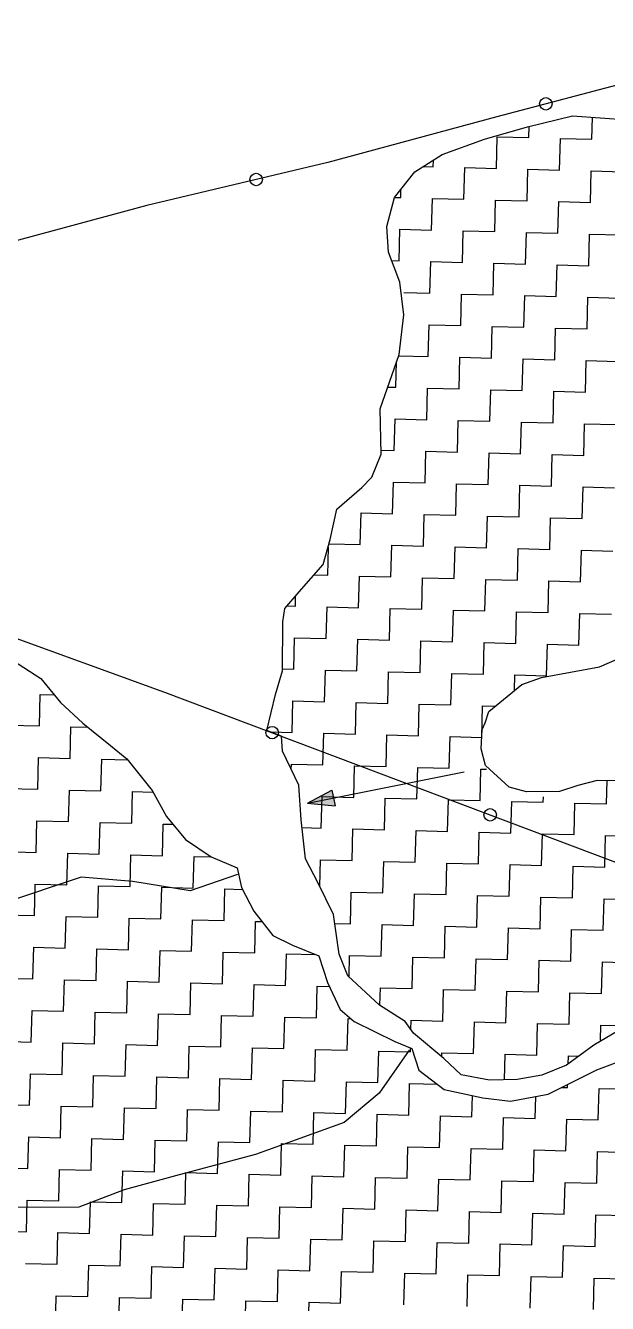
# Model space of a CAD drawing. Header units: metres. Extents: x 295068 to 298038, y 2018465 to 2021372.
# Drawn here: x 295837 to 296069, y 2018755 to 2019263 of the extents above; entities that cross this region are included whole.
import ezdxf

# ---------------------------------------------------------------- set-up
doc = ezdxf.new("R2010")
doc.units = ezdxf.units.M
doc.header["$MEASUREMENT"] = 0
for name, color, linetype in [('LINE_WATER', 4, 'Continuous'), ('POLY_HATCH', 12, 'Continuous'), ('POLY_PARCEL', 6, 'Continuous')]:
    doc.layers.add(name, color=color, linetype=linetype)

msp = doc.modelspace()

# ---------------------------------------------------------------- hatches: boundary and pattern name
h = msp.add_hatch(color=256)
h.paths.add_polyline_path([(295959.62, 2018955.95), (295958.99, 2018959.11), (295949.29, 2018953.89)])
h.paths.add_polyline_path([(295949.29, 2018953.89), (295960.25, 2018952.79), (295959.62, 2018955.95)])

# ---------------------------------------------------------------- linework, layer by layer
for points in [[(295949.29, 2018953.89), (296011.54, 2018966.31)], [(295949.29, 2018953.89), (295958.99, 2018959.11)], [(295958.99, 2018959.11), (295960.25, 2018952.79)], [(295949.29, 2018953.89), (295960.25, 2018952.79)]]:
    msp.add_lwpolyline(points)
for centre in [(296044.08, 2019231.9), (295928.84, 2019201.83), (295935.21, 2018981.96), (296021.94, 2018949.25)]:
    msp.add_circle(centre, 2.48)
at = {"layer": 'LINE_WATER'}
for p, q in [((295921.4, 2018925.6), (295902.61, 2018919.11)), ((295859.29, 2018924.49), (295827.98, 2018914.06)), ((295879.81, 2018922.8), (295859.29, 2018924.49)), ((295902.61, 2018919.11), (295879.81, 2018922.8)), ((295989.75, 2018855.75), (295977.79, 2018838.6)), ((295977.79, 2018838.6), (295963.91, 2018826.94)), ((295963.91, 2018826.94), (295928.66, 2018814.28)), ((295928.66, 2018814.28), (295898.18, 2018806.16)), ((295898.18, 2018806.16), (295876.3, 2018800.13)), ((295876.3, 2018800.13), (295858.27, 2018793.23)), ((295858.27, 2018793.23), (295831.11, 2018793.16))]:
    msp.add_line(p, q, dxfattribs=at)
at = {"layer": 'POLY_HATCH'}
for p, q in [((296036.81, 2019222.73), (296054.74, 2019227.14)), ((296054.74, 2019227.14), (296076.65, 2019225.54)), ((296019.72, 2019217.88), (296036.81, 2019222.73)), ((296002.81, 2019211.75), (296019.72, 2019217.88)), ((295992.03, 2019204.83), (296002.81, 2019211.75)), ((295983.92, 2019194.66), (295992.03, 2019204.83)), ((295980.87, 2019183.15), (295983.92, 2019194.66)), ((295981.45, 2019172.97), (295980.87, 2019183.15)), ((295986.02, 2019160.99), (295981.45, 2019172.97)), ((295987.6, 2019148.04), (295986.02, 2019160.99)), ((295985.7, 2019132.29), (295987.6, 2019148.04)), ((295978.14, 2019110.67), (295985.7, 2019132.29)), ((295978.53, 2019092.66), (295978.14, 2019110.67)), ((295974.87, 2019083.5), (295978.53, 2019092.66)), ((295970.94, 2019079.36), (295974.87, 2019083.5)), ((295960.96, 2019070.72), (295970.94, 2019079.36)), ((295958.32, 2019058.72), (295960.96, 2019070.72)), ((295955.52, 2019048.84), (295958.32, 2019058.72)), ((295945.91, 2019037.86), (295955.52, 2019048.84)), ((295940.23, 2019031.32), (295945.91, 2019037.86)), ((295939.45, 2019026.04), (295940.23, 2019031.32)), ((295939.38, 2019006.56), (295939.45, 2019026.04)), ((296065.49, 2019008.04), (296075.51, 2019012.42)), ((295831.95, 2019010.76), (295843.23, 2019003.43)), ((295936.59, 2018997.1), (295939.38, 2019006.56)), ((296042.35, 2019003.85), (296065.49, 2019008.04)), ((295843.23, 2019003.43), (295851.04, 2018993.98)), ((296034.58, 2019001.12), (296042.35, 2019003.85)), ((295933.09, 2018982.75), (295936.59, 2018997.1)), ((296021.35, 2018990.29), (296034.58, 2019001.12)), ((295851.04, 2018993.98), (295859.88, 2018985.71)), ((296019.96, 2018985.85), (296021.35, 2018990.29)), ((295859.88, 2018985.71), (295870.92, 2018976.79)), ((295938.89, 2018980.57), (295933.09, 2018982.75)), ((296018.39, 2018975.44), (296018.73, 2018983.21)), ((296018.73, 2018983.21), (296019.96, 2018985.85)), ((295870.92, 2018976.79), (295877.43, 2018971.59)), ((295939.34, 2018974.54), (295938.89, 2018980.57)), ((295877.43, 2018971.59), (295887.43, 2018958.95)), ((295945.8, 2018961.11), (295939.34, 2018974.54)), ((296020.14, 2018968.85), (296018.39, 2018975.44)), ((296029.52, 2018960.3), (296020.14, 2018968.85)), ((295946.71, 2018947.32), (295945.8, 2018961.11)), ((296056.82, 2018960.9), (296049.46, 2018958.51)), ((296064.55, 2018962.93), (296056.82, 2018960.9)), ((296077.66, 2018962.75), (296064.55, 2018962.93)), ((295887.43, 2018958.95), (295893.2, 2018948.55)), ((296036.34, 2018958.37), (296029.52, 2018960.3)), ((296049.46, 2018958.51), (296036.34, 2018958.37)), ((295893.2, 2018948.55), (295900.81, 2018939.51)), ((295948.43, 2018931.82), (295946.71, 2018947.32)), ((295900.81, 2018939.51), (295910.9, 2018932.62)), ((295910.9, 2018932.62), (295921.25, 2018928.13)), ((295953.49, 2018922.16), (295948.43, 2018931.82)), ((295921.25, 2018928.13), (295923.06, 2018920.44)), ((295923.06, 2018920.44), (295927.92, 2018910.92)), ((295959.56, 2018909.59), (295953.49, 2018922.16)), ((295927.92, 2018910.92), (295935.52, 2018901.28)), ((295961.91, 2018893.86), (295959.56, 2018909.59)), ((295935.52, 2018901.28), (295943.27, 2018897.46)), ((295943.27, 2018897.46), (295953.83, 2018893.17)), ((295953.83, 2018893.17), (295957.18, 2018882.63)), ((295965.29, 2018885.3), (295961.91, 2018893.86)), ((295977.97, 2018873.66), (295965.29, 2018885.3)), ((295957.18, 2018882.63), (295962.33, 2018871.85)), ((295962.33, 2018871.85), (295967.85, 2018867.08)), ((295988.19, 2018867.04), (295977.97, 2018873.66)), ((295967.85, 2018867.08), (295984.01, 2018859.12)), ((295991.47, 2018862.51), (295988.19, 2018867.04)), ((296003.51, 2018852.46), (295991.47, 2018862.51)), ((296072.85, 2018863.4), (296063.16, 2018857.72)), ((295984.01, 2018859.12), (295990.79, 2018856.33)), ((295990.79, 2018856.33), (295993.58, 2018847.82)), ((296063.16, 2018857.72), (296052.35, 2018849.74)), ((296010.34, 2018845.93), (296003.51, 2018852.46)), ((296052.35, 2018849.74), (296042.5, 2018845.76)), ((296064.37, 2018847.83), (296077.78, 2018852.91)), ((295993.58, 2018847.82), (296003.65, 2018840.12)), ((296021.66, 2018843.76), (296010.34, 2018845.93)), ((296032.7, 2018844.11), (296021.66, 2018843.76)), ((296042.5, 2018845.76), (296032.7, 2018844.11)), ((296045.06, 2018838.25), (296064.37, 2018847.83)), ((296003.65, 2018840.12), (296019.06, 2018836.71)), ((296019.06, 2018836.71), (296030.09, 2018835.42)), ((296030.09, 2018835.42), (296045.06, 2018838.25))]:
    msp.add_line(p, q, dxfattribs=at)
at = {"layer": 'POLY_HATCH', "linetype": 'Continuous'}
for p, q in [((296062.43, 2019217.84), (296062.66, 2019226.56)), ((296037.3, 2019218.49), (296037.41, 2019222.88)), ((296024.41, 2019206.25), (296024.73, 2019218.82)), ((296024.73, 2019218.82), (296037.3, 2019218.49)), ((296049.54, 2019205.6), (296049.87, 2019218.17)), ((296049.87, 2019218.17), (296062.43, 2019217.84)), ((295995.41, 2019207), (295999.27, 2019206.9)), ((295999.27, 2019206.9), (295999.34, 2019209.52)), ((296011.52, 2019194.01), (296011.84, 2019206.57)), ((296011.84, 2019206.57), (296024.41, 2019206.25)), ((296036.65, 2019193.36), (296036.97, 2019205.92)), ((296036.97, 2019205.92), (296049.54, 2019205.6)), ((296061.78, 2019192.71), (296062.11, 2019205.28)), ((296062.11, 2019205.28), (296074.67, 2019204.95)), ((295983.97, 2019194.72), (295986.38, 2019194.65)), ((295986.38, 2019194.65), (295986.47, 2019197.85)), ((295998.63, 2019181.76), (295998.95, 2019194.33)), ((295998.95, 2019194.33), (296011.52, 2019194.01)), ((296023.76, 2019181.12), (296024.08, 2019193.68)), ((296024.08, 2019193.68), (296036.65, 2019193.36)), ((296048.89, 2019180.47), (296049.22, 2019193.03)), ((296049.22, 2019193.03), (296061.78, 2019192.71)), ((295985.74, 2019169.52), (295986.06, 2019182.09)), ((295986.06, 2019182.09), (295998.63, 2019181.76)), ((296010.87, 2019168.87), (296011.19, 2019181.44)), ((296011.19, 2019181.44), (296023.76, 2019181.12)), ((296036, 2019168.22), (296036.33, 2019180.79)), ((296036.33, 2019180.79), (296048.89, 2019180.47)), ((296061.14, 2019167.58), (296061.46, 2019180.14)), ((296061.46, 2019180.14), (296074.03, 2019179.82)), ((295982.74, 2019169.6), (295985.74, 2019169.52)), ((295997.98, 2019156.63), (295998.3, 2019169.2)), ((295998.3, 2019169.2), (296010.87, 2019168.87)), ((296023.11, 2019155.98), (296023.44, 2019168.55)), ((296023.44, 2019168.55), (296036, 2019168.22)), ((296048.24, 2019155.33), (296048.57, 2019167.9)), ((296048.57, 2019167.9), (296061.14, 2019167.58)), ((295987.58, 2019156.9), (295997.98, 2019156.63)), ((296010.22, 2019143.74), (296010.54, 2019156.31)), ((296010.54, 2019156.31), (296023.11, 2019155.98)), ((296035.35, 2019143.09), (296035.68, 2019155.66)), ((296035.68, 2019155.66), (296048.24, 2019155.33)), ((296060.49, 2019142.44), (296060.81, 2019155.01)), ((296060.81, 2019155.01), (296073.38, 2019154.69)), ((295997.33, 2019131.5), (295997.65, 2019144.06)), ((295997.65, 2019144.06), (296010.22, 2019143.74)), ((296022.46, 2019130.85), (296022.79, 2019143.42)), ((296022.79, 2019143.42), (296035.35, 2019143.09)), ((296047.6, 2019130.2), (296047.92, 2019142.77)), ((296047.92, 2019142.77), (296060.49, 2019142.44)), ((295984.44, 2019119.25), (295984.7, 2019129.44)), ((295985.53, 2019131.8), (295997.33, 2019131.5)), ((296009.57, 2019118.61), (296009.9, 2019131.17)), ((296009.9, 2019131.17), (296022.46, 2019130.85)), ((296034.71, 2019117.96), (296035.03, 2019130.52)), ((296035.03, 2019130.52), (296047.6, 2019130.2)), ((296059.84, 2019117.31), (296060.16, 2019129.88)), ((296060.16, 2019129.88), (296072.73, 2019129.55)), ((295981.17, 2019119.34), (295984.44, 2019119.25)), ((295996.68, 2019106.36), (295997.01, 2019118.93)), ((295997.01, 2019118.93), (296009.57, 2019118.61)), ((296021.81, 2019105.71), (296022.14, 2019118.28)), ((296022.14, 2019118.28), (296034.71, 2019117.96)), ((296046.95, 2019105.07), (296047.27, 2019117.63)), ((296047.27, 2019117.63), (296059.84, 2019117.31)), ((295983.79, 2019094.12), (295984.11, 2019106.69)), ((295984.11, 2019106.69), (295996.68, 2019106.36)), ((296008.92, 2019093.47), (296009.25, 2019106.04)), ((296009.25, 2019106.04), (296021.81, 2019105.71)), ((296034.06, 2019092.82), (296034.38, 2019105.39)), ((296034.38, 2019105.39), (296046.95, 2019105.07)), ((296059.19, 2019092.18), (296059.51, 2019104.74)), ((296059.51, 2019104.74), (296072.08, 2019104.42)), ((295978.49, 2019094.26), (295983.79, 2019094.12)), ((295996.03, 2019081.23), (295996.36, 2019093.8)), ((295996.36, 2019093.8), (296008.92, 2019093.47)), ((296021.17, 2019080.58), (296021.49, 2019093.15)), ((296021.49, 2019093.15), (296034.06, 2019092.82)), ((296046.3, 2019079.93), (296046.62, 2019092.5)), ((296046.62, 2019092.5), (296059.19, 2019092.18)), ((295983.14, 2019068.99), (295983.47, 2019081.55)), ((295983.47, 2019081.55), (295996.03, 2019081.23)), ((296008.28, 2019068.34), (296008.6, 2019080.91)), ((296008.6, 2019080.91), (296021.17, 2019080.58)), ((296033.41, 2019067.69), (296033.73, 2019080.26)), ((296033.73, 2019080.26), (296046.3, 2019079.93)), ((296058.54, 2019067.04), (296058.87, 2019079.61)), ((296058.87, 2019079.61), (296071.43, 2019079.29)), ((295970.25, 2019056.74), (295970.58, 2019069.31)), ((295970.58, 2019069.31), (295983.14, 2019068.99)), ((295995.38, 2019056.1), (295995.71, 2019068.66)), ((295995.71, 2019068.66), (296008.28, 2019068.34)), ((296020.52, 2019055.45), (296020.84, 2019068.01)), ((296020.84, 2019068.01), (296033.41, 2019067.69)), ((296045.65, 2019054.8), (296045.98, 2019067.37)), ((296045.98, 2019067.37), (296058.54, 2019067.04)), ((295957.36, 2019044.5), (295957.65, 2019055.66)), ((295957.96, 2019057.06), (295970.25, 2019056.74)), ((295982.49, 2019043.85), (295982.82, 2019056.42)), ((295982.82, 2019056.42), (295995.38, 2019056.1)), ((296007.63, 2019043.21), (296007.95, 2019055.77)), ((296007.95, 2019055.77), (296020.52, 2019055.45)), ((296032.76, 2019042.56), (296033.09, 2019055.12)), ((296033.09, 2019055.12), (296045.65, 2019054.8)), ((296057.89, 2019041.91), (296058.22, 2019054.48)), ((296058.22, 2019054.48), (296070.79, 2019054.15)), ((295951.85, 2019044.64), (295957.36, 2019044.5)), ((295969.6, 2019031.61), (295969.93, 2019044.18)), ((295969.93, 2019044.18), (295982.49, 2019043.85)), ((295994.74, 2019030.96), (295995.06, 2019043.53)), ((295995.06, 2019043.53), (296007.63, 2019043.21)), ((296019.87, 2019030.31), (296020.19, 2019042.88)), ((296020.19, 2019042.88), (296032.76, 2019042.56)), ((296045, 2019029.67), (296045.33, 2019042.23)), ((296045.33, 2019042.23), (296057.89, 2019041.91)), ((295941.12, 2019032.35), (295944.47, 2019032.26)), ((295944.47, 2019032.26), (295944.57, 2019036.32)), ((295956.71, 2019019.37), (295957.04, 2019031.94)), ((295957.04, 2019031.94), (295969.6, 2019031.61)), ((295981.85, 2019018.72), (295982.17, 2019031.29)), ((295982.17, 2019031.29), (295994.74, 2019030.96)), ((296006.98, 2019018.07), (296007.3, 2019030.64)), ((296007.3, 2019030.64), (296019.87, 2019030.31)), ((296032.11, 2019017.42), (296032.44, 2019029.99)), ((296032.44, 2019029.99), (296045, 2019029.67)), ((296057.25, 2019016.78), (296057.57, 2019029.34)), ((296057.57, 2019029.34), (296070.14, 2019029.02)), ((295943.82, 2019007.13), (295944.15, 2019019.69)), ((295944.15, 2019019.69), (295956.71, 2019019.37)), ((295968.96, 2019006.48), (295969.28, 2019019.04)), ((295969.28, 2019019.04), (295981.85, 2019018.72)), ((295994.09, 2019005.83), (295994.41, 2019018.4)), ((295994.41, 2019018.4), (296006.98, 2019018.07)), ((296019.22, 2019005.18), (296019.55, 2019017.75)), ((296019.55, 2019017.75), (296032.11, 2019017.42)), ((296044.36, 2019004.53), (296044.68, 2019017.1)), ((296044.68, 2019017.1), (296057.25, 2019016.78)), ((295939.38, 2019007.24), (295943.82, 2019007.13)), ((295956.06, 2018994.23), (295956.39, 2019006.8)), ((295956.39, 2019006.8), (295968.96, 2019006.48)), ((295981.2, 2018993.59), (295981.52, 2019006.15)), ((295981.52, 2019006.15), (295994.09, 2019005.83)), ((296006.33, 2018992.94), (296006.66, 2019005.51)), ((296006.66, 2019005.51), (296019.22, 2019005.18)), ((296031.63, 2018998.71), (296031.79, 2019004.86)), ((296031.79, 2019004.86), (296044.36, 2019004.53)), ((295842.64, 2018984.59), (295842.96, 2018997.15)), ((295842.96, 2018997.15), (295848.54, 2018997.01)), ((295943.17, 2018981.99), (295943.5, 2018994.56)), ((295943.5, 2018994.56), (295956.06, 2018994.23)), ((295968.31, 2018981.34), (295968.63, 2018993.91)), ((295968.63, 2018993.91), (295981.2, 2018993.59)), ((295993.44, 2018980.7), (295993.76, 2018993.26)), ((295993.76, 2018993.26), (296006.33, 2018992.94)), ((296018.57, 2018980.05), (296018.9, 2018992.61)), ((296018.9, 2018992.61), (296024.03, 2018992.48)), ((295830.07, 2018984.91), (295842.64, 2018984.59)), ((295854.88, 2018971.69), (295855.21, 2018984.26)), ((295855.21, 2018984.26), (295861.89, 2018984.09)), ((295934.52, 2018982.22), (295943.17, 2018981.99)), ((295955.42, 2018969.1), (295955.74, 2018981.67)), ((295955.74, 2018981.67), (295968.31, 2018981.34)), ((295980.55, 2018968.45), (295980.87, 2018981.02)), ((295980.87, 2018981.02), (295993.44, 2018980.7)), ((296005.68, 2018967.81), (296006.01, 2018980.37)), ((296006.01, 2018980.37), (296018.57, 2018980.05)), ((295841.99, 2018959.45), (295842.32, 2018972.02)), ((295842.32, 2018972.02), (295854.88, 2018971.69)), ((295867.13, 2018958.8), (295867.45, 2018971.37)), ((295867.45, 2018971.37), (295877.82, 2018971.1)), ((295942.8, 2018967.35), (295942.85, 2018969.43)), ((295942.85, 2018969.43), (295955.42, 2018969.1)), ((295967.66, 2018956.21), (295967.98, 2018968.78)), ((295967.98, 2018968.78), (295980.55, 2018968.45)), ((295992.79, 2018955.56), (295993.12, 2018968.13)), ((295993.12, 2018968.13), (296005.68, 2018967.81)), ((296017.93, 2018954.91), (296018.25, 2018967.48)), ((296018.25, 2018967.48), (296020.52, 2018967.42)), ((296068.19, 2018953.62), (296068.43, 2018962.88)), ((295829.42, 2018959.78), (295841.99, 2018959.45)), ((295854.23, 2018946.56), (295854.56, 2018959.13)), ((295854.56, 2018959.13), (295867.13, 2018958.8)), ((295879.37, 2018945.91), (295879.69, 2018958.48)), ((295879.69, 2018958.48), (295887.81, 2018958.27)), ((295954.77, 2018943.97), (295955.09, 2018956.53)), ((295955.09, 2018956.53), (295967.66, 2018956.21)), ((295979.9, 2018943.32), (295980.23, 2018955.89)), ((295980.23, 2018955.89), (295992.79, 2018955.56)), ((296043.06, 2018954.27), (296043.12, 2018956.45)), ((296005.03, 2018942.67), (296005.36, 2018955.24)), ((296005.36, 2018955.24), (296017.93, 2018954.91)), ((296030.17, 2018942.02), (296030.49, 2018954.59)), ((296030.49, 2018954.59), (296043.06, 2018954.27)), ((296055.3, 2018941.38), (296055.63, 2018953.94)), ((296055.63, 2018953.94), (296068.19, 2018953.62)), ((295841.34, 2018934.32), (295841.67, 2018946.89)), ((295841.67, 2018946.89), (295854.23, 2018946.56)), ((295866.48, 2018933.67), (295866.8, 2018946.24)), ((295866.8, 2018946.24), (295879.37, 2018945.91)), ((295891.61, 2018933.02), (295891.93, 2018945.59)), ((295891.93, 2018945.59), (295895.78, 2018945.49)), ((295947.06, 2018944.17), (295954.77, 2018943.97)), ((295967.01, 2018931.08), (295967.33, 2018943.64)), ((295967.33, 2018943.64), (295979.9, 2018943.32)), ((295992.14, 2018930.43), (295992.47, 2018943)), ((295992.47, 2018943), (296005.03, 2018942.67)), ((296017.28, 2018929.78), (296017.6, 2018942.35)), ((296017.6, 2018942.35), (296030.17, 2018942.02)), ((296042.41, 2018929.13), (296042.73, 2018941.7)), ((296042.73, 2018941.7), (296055.3, 2018941.38)), ((296067.54, 2018928.48), (296067.87, 2018941.05)), ((296067.87, 2018941.05), (296080.43, 2018940.73)), ((295828.78, 2018934.64), (295841.34, 2018934.32)), ((295853.59, 2018921.43), (295853.91, 2018933.99)), ((295853.91, 2018933.99), (295866.48, 2018933.67)), ((295878.72, 2018920.78), (295879.04, 2018933.35)), ((295879.04, 2018933.35), (295891.61, 2018933.02)), ((295903.85, 2018920.13), (295904.18, 2018932.7)), ((295904.18, 2018932.7), (295911.13, 2018932.52)), ((295954.17, 2018920.84), (295954.44, 2018931.4)), ((295954.44, 2018931.4), (295967.01, 2018931.08)), ((295979.25, 2018918.19), (295979.58, 2018930.75)), ((295979.58, 2018930.75), (295992.14, 2018930.43)), ((296004.39, 2018917.54), (296004.71, 2018930.11)), ((296004.71, 2018930.11), (296017.28, 2018929.78)), ((296029.52, 2018916.89), (296029.84, 2018929.46)), ((296029.84, 2018929.46), (296042.41, 2018929.13)), ((296054.65, 2018916.24), (296054.98, 2018928.81)), ((296054.98, 2018928.81), (296067.54, 2018928.48)), ((295840.7, 2018909.18), (295841.02, 2018921.75)), ((295841.02, 2018921.75), (295853.59, 2018921.43)), ((295865.83, 2018908.54), (295866.15, 2018921.1)), ((295866.15, 2018921.1), (295878.72, 2018920.78)), ((295890.96, 2018907.89), (295891.29, 2018920.46)), ((295891.29, 2018920.46), (295903.85, 2018920.13)), ((295916.1, 2018907.24), (295916.42, 2018919.81)), ((295916.42, 2018919.81), (295923.48, 2018919.62)), ((295966.36, 2018905.94), (295966.69, 2018918.51)), ((295966.69, 2018918.51), (295979.25, 2018918.19)), ((295991.5, 2018905.3), (295991.82, 2018917.86)), ((295991.82, 2018917.86), (296004.39, 2018917.54)), ((296016.63, 2018904.65), (296016.95, 2018917.21)), ((296016.95, 2018917.21), (296029.52, 2018916.89)), ((296041.76, 2018904), (296042.09, 2018916.57)), ((296042.09, 2018916.57), (296054.65, 2018916.24)), ((296066.9, 2018903.35), (296067.22, 2018915.92)), ((296067.22, 2018915.92), (296079.79, 2018915.59)), ((295828.13, 2018909.51), (295840.7, 2018909.18)), ((295852.94, 2018896.29), (295853.26, 2018908.86)), ((295853.26, 2018908.86), (295865.83, 2018908.54)), ((295878.07, 2018895.65), (295878.4, 2018908.21)), ((295878.4, 2018908.21), (295890.96, 2018907.89)), ((295903.2, 2018895), (295903.53, 2018907.56)), ((295903.53, 2018907.56), (295916.1, 2018907.24)), ((295928.34, 2018894.35), (295928.66, 2018906.92)), ((295928.66, 2018906.92), (295931.13, 2018906.85)), ((295960.08, 2018906.11), (295966.36, 2018905.94)), ((295978.6, 2018893.05), (295978.93, 2018905.62)), ((295978.93, 2018905.62), (295991.5, 2018905.3)), ((296003.74, 2018892.4), (296004.06, 2018904.97)), ((296004.06, 2018904.97), (296016.63, 2018904.65)), ((296028.87, 2018891.76), (296029.2, 2018904.32)), ((296029.2, 2018904.32), (296041.76, 2018904)), ((296054.01, 2018891.11), (296054.33, 2018903.68)), ((296054.33, 2018903.68), (296066.9, 2018903.35)), ((295840.05, 2018884.05), (295840.37, 2018896.62)), ((295840.37, 2018896.62), (295852.94, 2018896.29)), ((295865.18, 2018883.4), (295865.5, 2018895.97)), ((295865.5, 2018895.97), (295878.07, 2018895.65)), ((295890.31, 2018882.76), (295890.64, 2018895.32)), ((295890.64, 2018895.32), (295903.2, 2018895)), ((295915.45, 2018882.11), (295915.77, 2018894.67)), ((295915.77, 2018894.67), (295928.34, 2018894.35)), ((295940.58, 2018881.46), (295940.9, 2018894.03)), ((295940.9, 2018894.03), (295952.46, 2018893.73)), ((295965.82, 2018884.82), (295966.04, 2018893.38)), ((295966.04, 2018893.38), (295978.6, 2018893.05)), ((295990.85, 2018880.16), (295991.17, 2018892.73)), ((295991.17, 2018892.73), (296003.74, 2018892.4)), ((296015.98, 2018879.51), (296016.31, 2018892.08)), ((296016.31, 2018892.08), (296028.87, 2018891.76)), ((296041.11, 2018878.87), (296041.44, 2018891.43)), ((296041.44, 2018891.43), (296054.01, 2018891.11)), ((296066.25, 2018878.22), (296066.57, 2018890.78)), ((296066.57, 2018890.78), (296079.14, 2018890.46)), ((295827.48, 2018884.38), (295840.05, 2018884.05)), ((295852.29, 2018871.16), (295852.61, 2018883.73)), ((295852.61, 2018883.73), (295865.18, 2018883.4)), ((295877.42, 2018870.51), (295877.75, 2018883.08)), ((295877.75, 2018883.08), (295890.31, 2018882.76)), ((295902.56, 2018869.86), (295902.88, 2018882.43)), ((295902.88, 2018882.43), (295915.45, 2018882.11)), ((295927.69, 2018869.22), (295928.01, 2018881.78)), ((295928.01, 2018881.78), (295940.58, 2018881.46)), ((295952.82, 2018868.57), (295953.15, 2018881.13)), ((295953.15, 2018881.13), (295957.95, 2018881.01)), ((295978.1, 2018873.58), (295978.28, 2018880.49)), ((295978.28, 2018880.49), (295990.85, 2018880.16)), ((296003.09, 2018867.27), (296003.41, 2018879.84)), ((296003.41, 2018879.84), (296015.98, 2018879.51)), ((296028.22, 2018866.62), (296028.55, 2018879.19)), ((296028.55, 2018879.19), (296041.11, 2018878.87)), ((296053.36, 2018865.98), (296053.68, 2018878.54)), ((296053.68, 2018878.54), (296066.25, 2018878.22)), ((295839.4, 2018858.92), (295839.72, 2018871.48)), ((295839.72, 2018871.48), (295852.29, 2018871.16)), ((295864.53, 2018858.27), (295864.86, 2018870.84)), ((295864.86, 2018870.84), (295877.42, 2018870.51)), ((295889.67, 2018857.62), (295889.99, 2018870.19)), ((295889.99, 2018870.19), (295902.56, 2018869.86)), ((295914.8, 2018856.97), (295915.12, 2018869.54)), ((295915.12, 2018869.54), (295927.69, 2018869.22)), ((295939.93, 2018856.33), (295940.26, 2018868.89)), ((295940.26, 2018868.89), (295952.82, 2018868.57)), ((295965.07, 2018855.68), (295965.39, 2018868.24)), ((295965.39, 2018868.24), (295966.53, 2018868.21)), ((295990.43, 2018863.95), (295990.52, 2018867.6)), ((295990.52, 2018867.6), (296003.09, 2018867.27)), ((296015.33, 2018854.38), (296015.66, 2018866.95)), ((296015.66, 2018866.95), (296028.22, 2018866.62)), ((296040.47, 2018853.73), (296040.79, 2018866.3)), ((296040.79, 2018866.3), (296053.36, 2018865.98)), ((296065.77, 2018859.65), (296065.92, 2018865.65)), ((296065.92, 2018865.65), (296078.49, 2018865.33)), ((295826.83, 2018859.24), (295839.4, 2018858.92)), ((295851.64, 2018846.03), (295851.97, 2018858.59)), ((295851.97, 2018858.59), (295864.53, 2018858.27)), ((295876.77, 2018845.38), (295877.1, 2018857.95)), ((295877.1, 2018857.95), (295889.67, 2018857.62)), ((295901.91, 2018844.73), (295902.23, 2018857.3)), ((295902.23, 2018857.3), (295914.8, 2018856.97)), ((295927.04, 2018844.08), (295927.37, 2018856.65)), ((295927.37, 2018856.65), (295939.93, 2018856.33)), ((295952.18, 2018843.43), (295952.5, 2018856)), ((295952.5, 2018856), (295965.07, 2018855.68)), ((295977.31, 2018842.79), (295977.63, 2018855.35)), ((295977.63, 2018855.35), (295990.2, 2018855.03)), ((295990.2, 2018855.03), (295990.24, 2018856.56)), ((296002.72, 2018853.11), (296002.77, 2018854.7)), ((296002.77, 2018854.7), (296015.33, 2018854.38)), ((296027.64, 2018843.95), (296027.9, 2018854.06)), ((296027.9, 2018854.06), (296040.47, 2018853.73)), ((296052.95, 2018850.18), (296053.03, 2018853.41)), ((296053.03, 2018853.41), (296057.17, 2018853.3)), ((295838.75, 2018833.78), (295839.07, 2018846.35)), ((295839.07, 2018846.35), (295851.64, 2018846.03)), ((295863.88, 2018833.14), (295864.21, 2018845.7)), ((295864.21, 2018845.7), (295876.77, 2018845.38)), ((295889.02, 2018832.49), (295889.34, 2018845.05)), ((295889.34, 2018845.05), (295901.91, 2018844.73)), ((295914.15, 2018831.84), (295914.47, 2018844.41)), ((295914.47, 2018844.41), (295927.04, 2018844.08)), ((295939.28, 2018831.19), (295939.61, 2018843.76)), ((295939.61, 2018843.76), (295952.18, 2018843.43)), ((295964.42, 2018830.54), (295964.74, 2018843.11)), ((295964.74, 2018843.11), (295977.31, 2018842.79)), ((295989.55, 2018829.9), (295989.88, 2018842.46)), ((295989.88, 2018842.46), (296000.96, 2018842.18)), ((296050.41, 2018840.9), (296052.71, 2018840.84)), ((296052.71, 2018840.84), (296052.74, 2018842.06)), ((296064.95, 2018827.95), (296065.28, 2018840.52)), ((296065.28, 2018840.52), (296077.84, 2018840.19)), ((295826.18, 2018834.11), (295838.75, 2018833.78)), ((296014.68, 2018829.25), (296014.9, 2018837.63)), ((296039.82, 2018828.6), (296040.04, 2018837.3)), ((295850.99, 2018820.89), (295851.32, 2018833.46)), ((295851.32, 2018833.46), (295863.88, 2018833.14)), ((295876.13, 2018820.25), (295876.45, 2018832.81)), ((295876.45, 2018832.81), (295889.02, 2018832.49)), ((295901.26, 2018819.6), (295901.58, 2018832.16)), ((295901.58, 2018832.16), (295914.15, 2018831.84)), ((295926.39, 2018818.95), (295926.72, 2018831.52)), ((295926.72, 2018831.52), (295939.28, 2018831.19)), ((295951.53, 2018818.3), (295951.85, 2018830.87)), ((295951.85, 2018830.87), (295964.42, 2018830.54)), ((295976.66, 2018817.65), (295976.98, 2018830.22)), ((295976.98, 2018830.22), (295989.55, 2018829.9)), ((296001.79, 2018817), (296002.12, 2018829.57)), ((296002.12, 2018829.57), (296014.68, 2018829.25)), ((296026.93, 2018816.36), (296027.25, 2018828.92)), ((296027.25, 2018828.92), (296039.82, 2018828.6)), ((296052.06, 2018815.71), (296052.38, 2018828.27)), ((296052.38, 2018828.27), (296064.95, 2018827.95)), ((295838.1, 2018808.65), (295838.43, 2018821.22)), ((295838.43, 2018821.22), (295850.99, 2018820.89)), ((295863.24, 2018808), (295863.56, 2018820.57)), ((295863.56, 2018820.57), (295876.13, 2018820.25)), ((295888.37, 2018807.35), (295888.69, 2018819.92)), ((295888.69, 2018819.92), (295901.26, 2018819.6)), ((295913.5, 2018806.71), (295913.83, 2018819.27)), ((295913.83, 2018819.27), (295926.39, 2018818.95)), ((295938.64, 2018806.06), (295938.96, 2018818.63)), ((295938.96, 2018818.63), (295951.53, 2018818.3)), ((295963.77, 2018805.41), (295964.09, 2018817.98)), ((295964.09, 2018817.98), (295976.66, 2018817.65)), ((295988.9, 2018804.76), (295989.23, 2018817.33)), ((295989.23, 2018817.33), (296001.79, 2018817)), ((296014.04, 2018804.11), (296014.36, 2018816.68)), ((296014.36, 2018816.68), (296026.93, 2018816.36)), ((296039.17, 2018803.47), (296039.49, 2018816.03)), ((296039.49, 2018816.03), (296052.06, 2018815.71)), ((296064.3, 2018802.82), (296064.63, 2018815.38)), ((296064.63, 2018815.38), (296077.19, 2018815.06)), ((295825.54, 2018808.98), (295838.1, 2018808.65)), ((295850.35, 2018795.76), (295850.67, 2018808.33)), ((295850.67, 2018808.33), (295863.24, 2018808)), ((295875.48, 2018795.11), (295875.8, 2018807.68)), ((295875.8, 2018807.68), (295888.37, 2018807.35)), ((295900.61, 2018794.46), (295900.94, 2018807.03)), ((295900.94, 2018807.03), (295913.5, 2018806.71)), ((295925.75, 2018793.82), (295926.07, 2018806.38)), ((295926.07, 2018806.38), (295938.64, 2018806.06)), ((295950.88, 2018793.17), (295951.2, 2018805.73)), ((295951.2, 2018805.73), (295963.77, 2018805.41)), ((295976.01, 2018792.52), (295976.34, 2018805.09)), ((295976.34, 2018805.09), (295988.9, 2018804.76)), ((296001.15, 2018791.87), (296001.47, 2018804.44)), ((296001.47, 2018804.44), (296014.04, 2018804.11)), ((296026.28, 2018791.22), (296026.6, 2018803.79)), ((296026.6, 2018803.79), (296039.17, 2018803.47)), ((296051.41, 2018790.57), (296051.74, 2018803.14)), ((296051.74, 2018803.14), (296064.3, 2018802.82)), ((295837.45, 2018783.52), (295837.78, 2018796.08)), ((295837.78, 2018796.08), (295850.35, 2018795.76)), ((295862.59, 2018782.87), (295862.91, 2018795.44)), ((295862.91, 2018795.44), (295875.48, 2018795.11)), ((295887.72, 2018782.22), (295888.05, 2018794.79)), ((295888.05, 2018794.79), (295900.61, 2018794.46)), ((295912.85, 2018781.57), (295913.18, 2018794.14)), ((295913.18, 2018794.14), (295925.75, 2018793.82)), ((295937.99, 2018780.93), (295938.31, 2018793.49)), ((295938.31, 2018793.49), (295950.88, 2018793.17)), ((295963.12, 2018780.28), (295963.45, 2018792.84)), ((295963.45, 2018792.84), (295976.01, 2018792.52)), ((295988.25, 2018779.63), (295988.58, 2018792.2)), ((295988.58, 2018792.2), (296001.15, 2018791.87)), ((296013.39, 2018778.98), (296013.71, 2018791.55)), ((296013.71, 2018791.55), (296026.28, 2018791.22)), ((296038.52, 2018778.33), (296038.85, 2018790.9)), ((296038.85, 2018790.9), (296051.41, 2018790.57)), ((296063.65, 2018777.68), (296063.98, 2018790.25)), ((296063.98, 2018790.25), (296076.55, 2018789.93)), ((295824.89, 2018783.84), (295837.45, 2018783.52)), ((295849.7, 2018770.63), (295850.02, 2018783.19)), ((295850.02, 2018783.19), (295862.59, 2018782.87)), ((295874.83, 2018769.98), (295875.15, 2018782.55)), ((295875.15, 2018782.55), (295887.72, 2018782.22)), ((295899.96, 2018769.33), (295900.29, 2018781.9)), ((295900.29, 2018781.9), (295912.85, 2018781.57)), ((295925.1, 2018768.68), (295925.42, 2018781.25)), ((295925.42, 2018781.25), (295937.99, 2018780.93)), ((295950.23, 2018768.03), (295950.55, 2018780.6)), ((295950.55, 2018780.6), (295963.12, 2018780.28)), ((295975.36, 2018767.39), (295975.69, 2018779.95)), ((295975.69, 2018779.95), (295988.25, 2018779.63)), ((296000.5, 2018766.74), (296000.82, 2018779.3)), ((296000.82, 2018779.3), (296013.39, 2018778.98)), ((296025.63, 2018766.09), (296025.95, 2018778.66)), ((296025.95, 2018778.66), (296038.52, 2018778.33)), ((296050.76, 2018765.44), (296051.09, 2018778.01)), ((296051.09, 2018778.01), (296063.65, 2018777.68)), ((295837.13, 2018770.95), (295849.7, 2018770.63)), ((295861.94, 2018757.74), (295862.26, 2018770.3)), ((295862.26, 2018770.3), (295874.83, 2018769.98)), ((295887.07, 2018757.09), (295887.4, 2018769.65)), ((295887.4, 2018769.65), (295899.96, 2018769.33)), ((295912.21, 2018756.44), (295912.53, 2018769.01)), ((295912.53, 2018769.01), (295925.1, 2018768.68)), ((295937.34, 2018755.79), (295937.66, 2018768.36)), ((295937.66, 2018768.36), (295950.23, 2018768.03)), ((295962.47, 2018755.14), (295962.8, 2018767.71)), ((295962.8, 2018767.71), (295975.36, 2018767.39)), ((295987.61, 2018754.5), (295987.93, 2018767.06)), ((295987.93, 2018767.06), (296000.5, 2018766.74)), ((296012.74, 2018753.85), (296013.06, 2018766.41)), ((296013.06, 2018766.41), (296025.63, 2018766.09)), ((296037.87, 2018753.2), (296038.2, 2018765.77)), ((296038.2, 2018765.77), (296050.76, 2018765.44)), ((296063.01, 2018752.55), (296063.33, 2018765.12)), ((296063.33, 2018765.12), (296075.9, 2018764.79)), ((295849.05, 2018745.49), (295849.37, 2018758.06)), ((295849.37, 2018758.06), (295861.94, 2018757.74)), ((295874.18, 2018744.85), (295874.51, 2018757.41)), ((295874.51, 2018757.41), (295887.07, 2018757.09)), ((295899.32, 2018744.2), (295899.64, 2018756.76)), ((295899.64, 2018756.76), (295912.21, 2018756.44)), ((295924.45, 2018743.55), (295924.77, 2018756.12)), ((295924.77, 2018756.12), (295937.34, 2018755.79)), ((295949.58, 2018742.9), (295949.91, 2018755.47)), ((295949.91, 2018755.47), (295962.47, 2018755.14))]:
    msp.add_line(p, q, dxfattribs=at)
at = {"layer": 'POLY_PARCEL'}
for p, q in [((296162.62, 2019263.04), (296024.59, 2019226.78)), ((296024.59, 2019226.78), (295957.4, 2019208.65)), ((295957.4, 2019208.65), (295885.34, 2019191.44)), ((295885.34, 2019191.44), (295811.8, 2019171.61)), ((295820.74, 2019023.98), (295892.41, 2018998.09)), ((295892.41, 2018998.09), (296084.58, 2018925.64))]:
    msp.add_line(p, q, dxfattribs=at)

doc.saveas('drawing.dxf')
